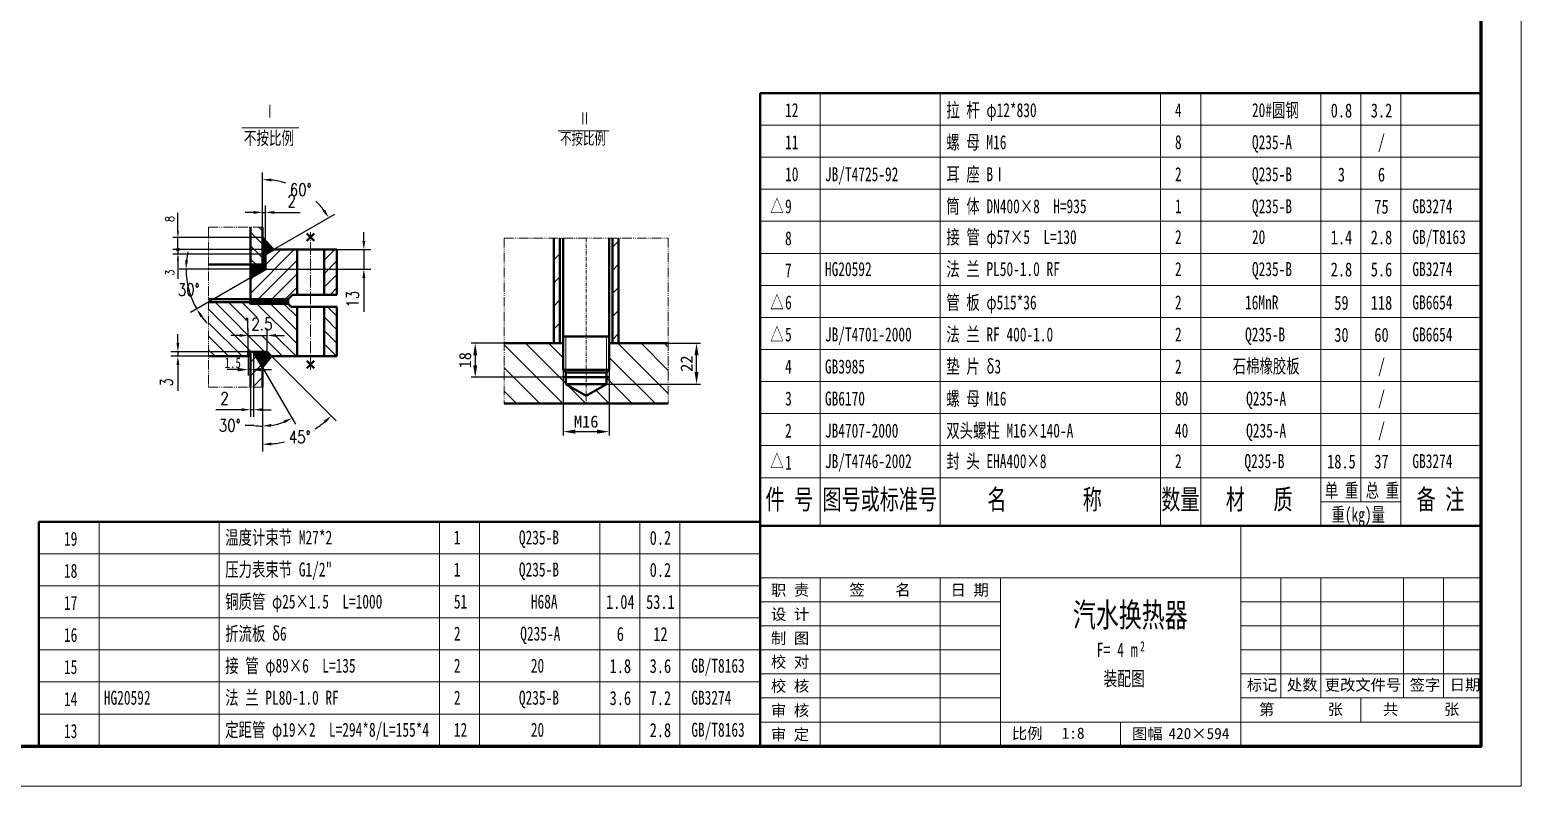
# Model space of a CAD drawing. Extents: x -43056 to 6363, y -23617 to 841.
# Drawn here: x 3384 to 6363, y -15268 to -13758 of the extents above; entities that cross this region are included whole.
import ezdxf
from ezdxf.enums import TextEntityAlignment as Align

# ---------------------------------------------------------------- set-up
doc = ezdxf.new("R2010")
doc.units = 0
doc.header["$LTSCALE"] = 10
doc.header["$PDMODE"] = 1
for name, pattern in [('JXX-L', [2.95, 1.9, -0.25, 0.15, -0.25, 0.15, -0.25]), ('ZXX-L', [3.28, 2.5, -0.3, 0.18, -0.3]), ('ZXX-S', [1.27, 0.75, -0.2, 0.12, -0.2])]:
    doc.linetypes.add(name, pattern=pattern)
doc.layers.get('Defpoints').update_dxf_attribs({"linetype": 'CONTINUOUS'})
doc.layers.add('5剖面线层', color=2, linetype='CONTINUOUS')
doc.layers.add('7标注层', color=4, linetype='CONTINUOUS')
for name, color, linetype, lineweight in [('A 粗实线', 1, 'CONTINUOUS', 40), ('B 细实线', 7, 'CONTINUOUS', 18), ('C 文 字', 2, 'CONTINUOUS', 20), ('D 短中心线', 3, 'ZXX-S', 18), ('E 长中心线', 3, 'ZXX-L', 18), ('I 长双点线', 3, 'JXX-L', 18), ('J 标注尺寸', 2, 'CONTINUOUS', 18)]:
    doc.layers.add(name, color=color, linetype=linetype, lineweight=lineweight)
doc.styles.add('HZTXT', font='SIMFANG.TTF', dxfattribs={"width": 0.75})
doc.styles.get("Standard").update_dxf_attribs({"font": 'SIMFANG.TTF'})
doc.styles.add('style2', font='SIMFANG.TTF', dxfattribs={"width": 0.7})
doc.styles.add('TH_GBDIM', font='romans.shx', dxfattribs={"width": 0.8, "bigfont": 'gbcbig.shx'})
doc.styles.add('标题中文', font='SIMFANG.TTF', dxfattribs={"width": 0.7})
doc.dimstyles.new('TH_GBDIM', dxfattribs={"dimscale": 7, "dimtxt": 3.5, "dimasz": 2.5, "dimexe": 2, "dimexo": 0, "dimgap": 1.5, "dimtad": 1, "dimdec": 1, "dimzin": 0, "dimdsep": 46, "dimtxsty": 'TH_GBDIM', "dimcen": 2.5, "dimclrd": 130, "dimclre": 130, "dimclrt": 3, "dimadec": 0, "dimazin": 0, "dimtfac": 0.714286, "dimtdec": 1, "dimtmove": 0, "dimatfit": 3, "dimfxl": 0, "dimtolj": 1, "dimtzin": 0, "dimlwd": -1, "dimlwe": -1, "dimarcsym": 0})
doc.dimstyles.new('通用标注3.5', dxfattribs={"dimscale": 6, "dimtxt": 3.5, "dimasz": 3.5, "dimexe": 2, "dimexo": 0, "dimgap": 1.5, "dimtad": 1, "dimdec": 0, "dimzin": 0, "dimdsep": 46, "dimtxsty": 'HZTXT', "dimcen": 4, "dimadec": 0, "dimazin": 0, "dimtfac": 0.375, "dimtdec": 0, "dimtmove": 2, "dimatfit": 3, "dimfxl": 0, "dimtolj": 1, "dimtzin": 0, "dimarcsym": 0})
doc.dimstyles.new('通用标注4.0', dxfattribs={"dimscale": 8, "dimtxt": 3, "dimasz": 3, "dimexe": 1, "dimexo": 0, "dimgap": 1, "dimtad": 1, "dimdec": 0, "dimzin": 0, "dimdsep": 46, "dimtxsty": 'Standard', "dimcen": 0, "dimadec": 0, "dimazin": 0, "dimtfac": 0.375, "dimtdec": 0, "dimtmove": 2, "dimatfit": 3, "dimfxl": 0, "dimtzin": 0, "dimarcsym": 0})

# ---------------------------------------------------------------- blocks, each defined once
blk = doc.blocks.new('*D124')
at = {"layer": 'C 文 字', "color": 0, "lineweight": -2}
for p, q in [((4548.1, -14383.8), (4723.8, -14383.8)), ((4715.8, -14441.4), (4715.8, -14407.8)), ((4529.4, -14465.4), (4723.8, -14465.4))]:
    blk.add_line(p, q, dxfattribs=at)
at = {"layer": 'C 文 字', "color": 0}
for points in [[(4711.8, -14407.8), (4719.8, -14407.8), (4715.8, -14383.8)], [(4711.8, -14441.4), (4719.8, -14441.4), (4715.8, -14465.4)]]:
    blk.add_solid(points, dxfattribs=at)
at = {"layer": 'Defpoints', "color": 0}
for p in [(4548.1, -14383.8), (4715.8, -14383.8), (4529.4, -14465.4)]:
    blk.add_point(p, dxfattribs=at)
at = {"layer": 'C 文 字', "color": 0, "insert": (4695.8, -14424.6), "char_height": 24, "attachment_point": 5, "rotation": 90}
blk.add_mtext('22', dxfattribs=at)
blk = doc.blocks.new('*D135')
at = {"layer": '7标注层', "color": 130}
for p, q in [((3820.7, -14401), (3820.7, -14354.4)), ((3858.2, -14401), (3858.2, -14354.4)), ((3803.2, -14368.4), (3785.7, -14368.4)), ((3820.7, -14368.4), (3858.2, -14368.4)), ((3875.7, -14368.4), (3893.2, -14368.4))]:
    blk.add_line(p, q, dxfattribs=at)
for points in [[(3803.2, -14365.5), (3803.2, -14371.3), (3820.7, -14368.4)], [(3875.7, -14365.5), (3875.7, -14371.3), (3858.2, -14368.4)]]:
    blk.add_solid(points, dxfattribs=at)
at = {"layer": 'Defpoints', "color": 0}
for p in [(3858.2, -14368.4), (3820.7, -14401), (3858.2, -14401)]:
    blk.add_point(p, dxfattribs=at)
at = {"layer": '7标注层', "color": 3, "insert": (3839.4, -14345.6), "char_height": 24.5, "attachment_point": 5, "style": 'TH_GBDIM'}
blk.add_mtext('\\A1;12.5{}{}', dxfattribs=at)
blk = doc.blocks.new('*D130')
at = {"layer": '7标注层', "color": 130}
for p, q in [((3680.1, -14383.5), (3680.1, -14366)), ((3820.7, -14401), (3666.1, -14401)), ((3741.4, -14410), (3666.1, -14410)), ((3680.1, -14401), (3680.1, -14410)), ((3680.1, -14427.5), (3680.1, -14479.1))]:
    blk.add_line(p, q, dxfattribs=at)
for points in [[(3677.2, -14383.5), (3683, -14383.5), (3680.1, -14401)], [(3677.2, -14427.5), (3683, -14427.5), (3680.1, -14410)]]:
    blk.add_solid(points, dxfattribs=at)
at = {"layer": 'Defpoints', "color": 0}
for p in [(3680.1, -14410), (3741.4, -14410), (3820.7, -14401)]:
    blk.add_point(p, dxfattribs=at)
at = {"layer": '7标注层', "color": 3, "insert": (3657.3, -14462.1), "char_height": 24.5, "attachment_point": 5, "rotation": 90, "style": 'TH_GBDIM'}
blk.add_mtext('\\A1;3{}{}', dxfattribs=at)
blk = doc.blocks.new('*D125')
at = {"layer": 'C 文 字', "color": 0, "lineweight": -2}
for p, q in [((4390.5, -14383.8), (4265.8, -14383.8)), ((4273.8, -14407.8), (4273.8, -14428)), ((4461.5, -14452), (4265.8, -14452))]:
    blk.add_line(p, q, dxfattribs=at)
at = {"layer": 'C 文 字', "color": 0}
for points in [[(4269.8, -14407.8), (4277.8, -14407.8), (4273.8, -14383.8)], [(4269.8, -14428), (4277.8, -14428), (4273.8, -14452)]]:
    blk.add_solid(points, dxfattribs=at)
at = {"layer": 'Defpoints', "color": 0}
for p in [(4390.5, -14383.8), (4273.8, -14452), (4461.5, -14452)]:
    blk.add_point(p, dxfattribs=at)
at = {"layer": 'C 文 字', "color": 0, "insert": (4253.8, -14417.9), "char_height": 24, "attachment_point": 5, "rotation": 90}
blk.add_mtext('18', dxfattribs=at)
blk = doc.blocks.new('*D143')
at = {"layer": 'C 文 字', "color": 0, "lineweight": -2}
for p, q in [((3820.7, -14410), (3820.7, -14448.6)), ((3799.7, -14436.6), (3778.7, -14436.6)), ((3825.2, -14436.6), (3820.7, -14436.6)), ((3825.2, -14432.6), (3825.2, -14448.6)), ((3846.2, -14436.6), (3867.2, -14436.6))]:
    blk.add_line(p, q, dxfattribs=at)
at = {"layer": 'C 文 字', "color": 0}
for points in [[(3799.7, -14433.1), (3799.7, -14440.1), (3820.7, -14436.6)], [(3846.2, -14433.1), (3846.2, -14440.1), (3825.2, -14436.6)]]:
    blk.add_solid(points, dxfattribs=at)
at = {"layer": 'Defpoints', "color": 0}
for p in [(3820.7, -14410), (3820.7, -14436.6), (3825.2, -14432.6)]:
    blk.add_point(p, dxfattribs=at)
at = {"layer": 'C 文 字', "color": 0, "insert": (3789.8, -14423.1), "char_height": 21, "attachment_point": 5, "style": 'HZTXT'}
blk.add_mtext('\\A1;1.5', dxfattribs=at)
blk = doc.blocks.new('*D134')
at = {"layer": '7标注层', "color": 130}
for p, q in [((3831.2, -14401), (3831.2, -14530.6)), ((3825.2, -14471.6), (3825.2, -14530.6)), ((3807.7, -14516.6), (3756.1, -14516.6)), ((3831.2, -14516.6), (3825.2, -14516.6)), ((3848.7, -14516.6), (3866.2, -14516.6))]:
    blk.add_line(p, q, dxfattribs=at)
for points in [[(3807.7, -14513.7), (3807.7, -14519.5), (3825.2, -14516.6)], [(3848.7, -14513.7), (3848.7, -14519.5), (3831.2, -14516.6)]]:
    blk.add_solid(points, dxfattribs=at)
at = {"layer": 'Defpoints', "color": 0}
for p in [(3831.2, -14401), (3825.2, -14471.6), (3825.2, -14516.6)]:
    blk.add_point(p, dxfattribs=at)
at = {"layer": '7标注层', "color": 3, "insert": (3773.2, -14493.9), "char_height": 24.5, "attachment_point": 5, "style": 'TH_GBDIM'}
blk.add_mtext('\\A1;2{}{}', dxfattribs=at)
blk = doc.blocks.new('*D128')
at = {"layer": '7标注层', "color": 130}
for p, q in [((3867.2, -14410), (3996.2, -14539)), ((3849.2, -14471.6), (3849.2, -14599.9))]:
    blk.add_line(p, q, dxfattribs=at)
for start, end in [(302.7057, 309.8272), (275.1728, 283.0054)]:
    blk.add_arc((3849.2, -14392), 193.9, start, end, dxfattribs=at)
for points in [[(3971.4, -14538.8), (3975.3, -14543.1), (3986.3, -14529.1)], [(3866.8, -14588), (3866.5, -14582.2), (3849.2, -14585.9)]]:
    blk.add_solid(points, dxfattribs=at)
at = {"layer": 'Defpoints', "color": 0}
for p in [(3858.2, -14401), (3867.2, -14410), (3849.2, -14432.2), (3849.2, -14471.6), (3899.4, -14579.3)]:
    blk.add_point(p, dxfattribs=at)
at = {"layer": '7标注层', "color": 3, "insert": (3923.4, -14571.2), "char_height": 24.5, "attachment_point": 5, "style": 'TH_GBDIM'}
blk.add_mtext('\\A1;45%%d{}{}', dxfattribs=at)
blk = doc.blocks.new('*D127')
at = {"layer": '7标注层', "color": 130}
for p, q in [((3849.2, -14432.2), (3914.7, -14545.7)), ((3849.2, -14471.6), (3849.2, -14563.3)), ((3831.7, -14548), (3814.2, -14548))]:
    blk.add_line(p, q, dxfattribs=at)
for start, end in [(261.4273, 270), (278.5727, 291.4273)]:
    blk.add_arc((3849.2, -14432.2), 117.1, start, end, dxfattribs=at)
for points in [[(3866.9, -14550.9), (3866.4, -14545), (3849.2, -14549.3)], [(3890.7, -14538.5), (3893.2, -14543.8), (3907.7, -14533.6)]]:
    blk.add_solid(points, dxfattribs=at)
at = {"layer": 'Defpoints', "color": 0}
for p in [(3831.2, -14401), (3849.2, -14432.2), (3849.2, -14432.2), (3849.2, -14471.6), (3889.2, -14542.2)]:
    blk.add_point(p, dxfattribs=at)
at = {"layer": '7标注层', "color": 3, "insert": (3783.7, -14548), "char_height": 24.5, "attachment_point": 5, "style": 'TH_GBDIM'}
blk.add_mtext('\\A1;30%%d{}{}', dxfattribs=at)
blk = doc.blocks.new('*D126')
at = {"layer": 'C 文 字', "color": 0, "lineweight": -2}
for p, q in [((4449.5, -14429.5), (4449.5, -14568.5)), ((4541.3, -14429.5), (4541.3, -14568.5)), ((4473.5, -14560.5), (4517.3, -14560.5))]:
    blk.add_line(p, q, dxfattribs=at)
at = {"layer": 'C 文 字', "color": 0}
for points in [[(4473.5, -14556.5), (4473.5, -14564.5), (4449.5, -14560.5)], [(4517.3, -14556.5), (4517.3, -14564.5), (4541.3, -14560.5)]]:
    blk.add_solid(points, dxfattribs=at)
at = {"layer": 'Defpoints', "color": 0}
for p in [(4449.5, -14429.5), (4541.3, -14429.5), (4541.3, -14560.5)]:
    blk.add_point(p, dxfattribs=at)
at = {"layer": 'C 文 字', "color": 0, "insert": (4495.4, -14540.5), "char_height": 24, "attachment_point": 5}
blk.add_mtext('M16', dxfattribs=at)
blk = doc.blocks.new('*D133')
at = {"layer": '7标注层', "color": 130}
for p, q in [((4051.4, -14179.5), (4051.4, -14162)), ((3997.7, -14197), (4065.4, -14197)), ((4051.4, -14197), (4051.4, -14236)), ((3855.2, -14236), (4065.4, -14236)), ((4051.4, -14253.5), (4051.4, -14320.9))]:
    blk.add_line(p, q, dxfattribs=at)
for points in [[(4048.5, -14179.5), (4054.4, -14179.5), (4051.4, -14197)], [(4048.5, -14253.5), (4054.4, -14253.5), (4051.4, -14236)]]:
    blk.add_solid(points, dxfattribs=at)
at = {"layer": 'Defpoints', "color": 0}
for p in [(3997.7, -14197), (3855.2, -14236), (4051.4, -14236)]:
    blk.add_point(p, dxfattribs=at)
at = {"layer": '7标注层', "color": 3, "insert": (4028.7, -14296), "char_height": 24.5, "attachment_point": 5, "rotation": 90, "style": 'TH_GBDIM'}
blk.add_mtext('\\A1;13{}{}', dxfattribs=at)
blk = doc.blocks.new('*D129')
at = {"layer": '7标注层', "color": 130}
for p, q in [((3855.2, -14236), (3682.3, -14236)), ((3825.2, -14253.3), (3705.5, -14322.5))]:
    blk.add_line(p, q, dxfattribs=at)
for start, end in [(167.3721, 173.6861), (180, 210), (216.3139, 222.6279)]:
    blk.add_arc((3855.2, -14236), 158.9, start, end, dxfattribs=at)
for points in [[(3700.2, -14218.7), (3694.4, -14218.4), (3696.3, -14236)], [(3724.7, -14331.7), (3729.6, -14328.5), (3717.6, -14315.5)]]:
    blk.add_solid(points, dxfattribs=at)
at = {"layer": 'Defpoints', "color": 0}
for p in [(3698.7, -14263.6), (3825.2, -14253.3), (3855.2, -14236), (3855.2, -14236), (4061.4, -14236)]:
    blk.add_point(p, dxfattribs=at)
at = {"layer": '7标注层', "color": 3, "insert": (3701.7, -14277.1), "char_height": 24.5, "attachment_point": 5, "style": 'TH_GBDIM'}
blk.add_mtext('\\A1;30%%d{}{}', dxfattribs=at)
blk = doc.blocks.new('*D132')
at = {"layer": '7标注层', "color": 130}
for p, q in [((3849.2, -14152), (3849.2, -14043)), ((3870.8, -14197), (3993.4, -14126.2))]:
    blk.add_line(p, q, dxfattribs=at)
for start, end in [(72.3866, 83.4205), (36.5795, 45.7928)]:
    blk.add_arc((3849.2, -14209.5), 152.5, start, end, dxfattribs=at)
for points in [[(3866.5, -14060.9), (3866.8, -14055.1), (3849.2, -14057)], [(3974.1, -14117), (3969.2, -14120.2), (3981.2, -14133.2)]]:
    blk.add_solid(points, dxfattribs=at)
at = {"layer": 'Defpoints', "color": 0}
for p in [(3947.2, -14092.7), (3849.2, -14152), (3870.8, -14197), (3849.2, -14227), (3855.2, -14206)]:
    blk.add_point(p, dxfattribs=at)
at = {"layer": '7标注层', "color": 3, "insert": (3925.4, -14077.4), "char_height": 24.5, "attachment_point": 5, "style": 'TH_GBDIM'}
blk.add_mtext('\\A1;60%%d{}{}', dxfattribs=at)
blk = doc.blocks.new('*D131')
at = {"layer": '7标注层', "color": 130}
for p, q in [((3849.2, -14152), (3849.2, -14108.7)), ((3855.2, -14206), (3855.2, -14108.7)), ((3831.7, -14122.7), (3814.2, -14122.7)), ((3849.2, -14122.7), (3855.2, -14122.7)), ((3872.7, -14122.7), (3924.3, -14122.7))]:
    blk.add_line(p, q, dxfattribs=at)
for points in [[(3831.7, -14119.8), (3831.7, -14125.6), (3849.2, -14122.7)], [(3872.7, -14119.8), (3872.7, -14125.6), (3855.2, -14122.7)]]:
    blk.add_solid(points, dxfattribs=at)
at = {"layer": 'Defpoints', "color": 0}
for p in [(3855.2, -14122.7), (3849.2, -14152), (3855.2, -14206)]:
    blk.add_point(p, dxfattribs=at)
at = {"layer": '7标注层', "color": 3, "insert": (3907.2, -14100), "char_height": 24.5, "attachment_point": 5, "style": 'TH_GBDIM'}
blk.add_mtext('\\A1;2{}{}', dxfattribs=at)

msp = doc.modelspace()

# ---------------------------------------------------------------- hatches: boundary and pattern name
at = {"layer": '5剖面线层'}
h = msp.add_hatch(dxfattribs=at)
h.set_pattern_fill('ANSI31', color=256, scale=6, angle=90, style=0)
h.set_pattern_definition([(135, (-11684.065, -27775.994), (-13.470384, -13.470384), [])])
h.paths.add_polyline_path([(3849.19, -14152.01), (3825.19, -14152.01), (3825.19, -14227.01), (3849.19, -14227.01)])
h = msp.add_hatch(dxfattribs=at)
h.set_pattern_fill('ANSI37', color=256, scale=0.75, style=0)
h.set_pattern_definition([(135, (32192.9828, -26802.2128), (1.68379802, 1.68379802), []), (45, (32192.9828, -26802.2128), (1.68379802, -1.68379802), [])])
h.paths.add_polyline_path([(3849.19, -14173.01), (3870.78, -14197.01), (3855.19, -14206.01), (3855.19, -14236.01), (3825.19, -14253.33), (3825.19, -14227.01), (3849.19, -14227.01)])
h.paths.add_polyline_path([(3825.19, -14296.01), (3900.19, -14296.01), (3900.19, -14305.01), (3825.19, -14305.01)])
h.paths.add_polyline_path([(3831.19, -14401.02), (3858.19, -14401.02), (3867.19, -14410.02), (3849.19, -14432.2)])
h = msp.add_hatch(dxfattribs=at)
h.set_pattern_fill('ANSI31', color=256, scale=6, style=0)
h.set_pattern_definition([(45, (-11684.065, -27775.994), (-13.470384, 13.470384), [])])
h.paths.add_polyline_path([(3825.19, -14471.55), (3849.19, -14471.55), (3849.19, -14432.2), (3831.19, -14401.02), (3825.19, -14401.02)])
at = {"layer": 'B 细实线'}
h = msp.add_hatch(dxfattribs=at)
h.set_pattern_fill('ANSI31', color=256, scale=10.2816, style=0)
h.set_pattern_definition([(45, (1295.36, -20630.42), (-23.08285, 23.08285), [])])
h.paths.add_polyline_path([(4430.61, -14383.77), (4442.76, -14383.77), (4442.76, -14173.84), (4430.61, -14173.84)])
h.paths.add_polyline_path([(4560.23, -14173.84), (4548.08, -14173.84), (4548.08, -14383.77), (4560.23, -14383.77)])
h = msp.add_hatch(dxfattribs=at)
h.set_pattern_fill('ANSI31', color=256, scale=10.2816, angle=90, style=0)
h.set_pattern_definition([(135, (1295.36, -20630.42), (-23.08285, -23.08285), [])])
h.paths.add_polyline_path([(4331.45, -14383.77), (4331.45, -14504.57), (4495.42, -14504.57), (4495.42, -14488.86), (4454.84, -14465.43), (4454.84, -14451.95), (4449.51, -14451.95), (4449.51, -14437.05), (4449.51, -14383.77)])
h.paths.add_polyline_path([(4454.84, -14442.4), (4449.51, -14437.05), (4449.51, -14451.95), (4454.84, -14451.95)], flags=17)
h.paths.add_polyline_path([(4536, -14451.95), (4541.33, -14451.95), (4541.33, -14437.05), (4536, -14442.4)], flags=16)
h.paths.add_polyline_path([(4541.33, -14451.95), (4536, -14451.95), (4536, -14465.43), (4495.42, -14488.86), (4495.42, -14504.57), (4659.39, -14504.57), (4659.39, -14383.77), (4541.33, -14383.77), (4541.33, -14437.05)])

# ---------------------------------------------------------------- linework, layer by layer
at = {"layer": '5剖面线层'}
for p, q in [((3825.19, -14284.28), (3912.46, -14197.01)), ((3855.19, -14227.34), (3885.52, -14197.01)), ((3972.19, -14218.1), (3993.28, -14197.01)), ((3840.4, -14296.01), (3918.19, -14218.22)), ((3972.19, -14245.04), (3997.69, -14219.54)), ((3825.19, -14257.34), (3834.67, -14247.86)), ((3867.34, -14296.01), (3918.19, -14245.16)), ((3972.19, -14271.98), (3997.69, -14246.48)), ((3894.28, -14296.01), (3918.19, -14272.1)), ((3984.1, -14287.01), (3997.69, -14273.42)), ((3826.27, -14401.02), (3741.36, -14316.11)), ((3853.21, -14401.02), (3754.21, -14302.01)), ((3817.55, -14338.41), (3781.15, -14302.01)), ((3838.69, -14332.61), (3808.09, -14302.01)), ((3918.19, -14385.17), (3838.03, -14305.01)), ((3918.19, -14358.23), (3864.97, -14305.01)), ((3918.19, -14331.29), (3891.91, -14305.01)), ((3997.69, -14329.97), (3978.73, -14311.01)), ((3808.33, -14410.02), (3741.36, -14343.05)), ((3997.69, -14356.91), (3972.19, -14331.41)), ((3781.39, -14410.02), (3741.36, -14369.99)), ((3889.15, -14410.02), (3847.51, -14368.37)), ((3916.1, -14410.02), (3874.45, -14368.37)), ((3997.69, -14383.85), (3972.19, -14358.35)), ((3754.45, -14410.02), (3741.36, -14396.93)), ((3996.92, -14410.02), (3972.19, -14385.29))]:
    msp.add_line(p, q, dxfattribs=at)
at = {"layer": '7标注层', "color": 130}
for p, q in [((3680.08, -14160.51), (3680.08, -14123.68)), ((3849.19, -14173.01), (3670.08, -14173.01)), ((3680.08, -14184.51), (3680.08, -14172.01)), ((3680.08, -14197.01), (3680.08, -14173.01)), ((3870.78, -14197.01), (3670.08, -14197.01)), ((3870.78, -14197.01), (3670.08, -14197.01)), ((3680.08, -14197.01), (3680.08, -14206.01)), ((3855.19, -14206.01), (3670.08, -14206.01)), ((3680.08, -14209.51), (3680.08, -14222.01)), ((3680.08, -14218.51), (3680.08, -14255.34))]:
    msp.add_line(p, q, dxfattribs=at)
for points in [[(3677.99, -14160.51), (3682.16, -14160.51), (3680.08, -14173.01)], [(3677.99, -14218.51), (3682.16, -14218.51), (3680.08, -14206.01)]]:
    msp.add_solid(points, dxfattribs=at)
at = {"layer": 'A 粗实线'}
for p, q in [((4842.54, -13884.4), (6282.51, -13884.4)), ((4842.54, -13884.4), (4842.54, -14748.38)), ((3825.19, -14152.01), (3825.19, -14305.01)), ((3849.19, -14152.01), (3849.19, -14227.01)), ((3870.78, -14197.01), (3849.19, -14173.01)), ((3937.85, -14179.57), (3952.54, -14164.89)), ((3952.54, -14179.57), (3937.85, -14164.89)), ((4430.61, -14383.77), (4430.61, -14173.84)), ((4442.76, -14383.77), (4442.76, -14173.84)), ((4449.51, -14383.77), (4449.51, -14173.84)), ((4541.33, -14437.05), (4541.33, -14173.84)), ((4548.08, -14383.77), (4548.08, -14173.84)), ((4560.23, -14383.77), (4560.23, -14173.84)), ((3855.19, -14206.01), (3870.78, -14197.01)), ((3870.78, -14197.01), (3997.69, -14197.01)), ((3918.19, -14197.01), (3918.19, -14287.01)), ((3972.19, -14197.01), (3972.19, -14287.01)), ((3997.69, -14197.01), (3997.69, -14287.01)), ((3741.36, -14227.01), (3849.19, -14227.01)), ((3825.19, -14227.01), (3849.19, -14227.01)), ((3855.19, -14236.01), (3855.19, -14206.01)), ((3825.19, -14253.33), (3855.19, -14236.01)), ((3900.19, -14296.01), (3909.19, -14287.01)), ((3909.19, -14287.01), (3997.69, -14287.01)), ((3741.36, -14296.01), (3900.19, -14296.01)), ((3822.19, -14302.01), (3741.36, -14302.01)), ((3825.19, -14305.01), (3822.19, -14302.01)), ((3900.19, -14305.01), (3825.19, -14305.01)), ((3900.19, -14296.01), (3900.19, -14305.01)), ((3900.19, -14305.01), (3906.19, -14311.01)), ((3906.19, -14311.01), (3997.69, -14311.01)), ((3918.19, -14311.01), (3918.19, -14410.02)), ((3972.19, -14311.01), (3972.19, -14410.02)), ((3997.69, -14311.01), (3997.69, -14410.02)), ((4331.45, -14383.77), (4449.51, -14383.77)), ((4449.51, -14370.2), (4541.33, -14370.2)), ((4449.51, -14383.77), (4449.51, -14437.05)), ((4541.33, -14383.77), (4659.39, -14383.77)), ((3825.19, -14410.02), (3741.36, -14410.02)), ((3820.69, -14401.02), (3858.19, -14401.02)), ((3820.69, -14410.02), (3820.69, -14401.02)), ((3825.19, -14401.02), (3825.19, -14471.55)), ((3831.19, -14401.02), (3849.19, -14432.2)), ((3849.19, -14432.2), (3867.19, -14410.02)), ((3858.19, -14401.02), (3867.19, -14410.02)), ((3997.69, -14410.02), (3867.19, -14410.02)), ((3849.19, -14432.2), (3849.19, -14471.55)), ((3952.54, -14433.99), (3937.85, -14419.3)), ((3937.85, -14433.99), (3952.54, -14419.3)), ((4449.51, -14437.05), (4454.84, -14442.4)), ((4449.51, -14437.05), (4495.42, -14437.05)), ((4454.84, -14442.4), (4454.84, -14465.43)), ((4454.84, -14442.4), (4495.42, -14442.4)), ((4541.33, -14437.05), (4495.42, -14437.05)), ((4536, -14442.4), (4495.42, -14442.4)), ((4541.33, -14437.05), (4536, -14442.4)), ((4541.33, -14437.05), (4536, -14442.4)), ((4536, -14442.4), (4536, -14465.43)), ((4449.51, -14451.95), (4495.42, -14451.95)), ((4454.84, -14465.43), (4495.42, -14488.86)), ((4454.84, -14465.43), (4495.42, -14465.43)), ((4541.33, -14451.95), (4495.42, -14451.95)), ((4536, -14465.43), (4495.42, -14488.86)), ((4536, -14465.43), (4495.42, -14465.43)), ((4331.45, -14504.57), (4659.39, -14504.57)), ((3402.58, -14740.38), (4842.54, -14740.38)), ((3402.58, -14740.38), (3402.58, -15188.37)), ((4842.54, -14748.38), (6282.51, -14748.38))]:
    msp.add_line(p, q, dxfattribs=at)
at = {"layer": 'A 粗实线', "color": 1}
msp.add_line((4842.54, -14748.38), (4842.54, -15188.37), dxfattribs=at)
at = {"layer": 'A 粗实线', "color": 5, "lineweight": 60}
msp.add_lwpolyline([(1810.51, -15188.45), (6282.51, -15188.45), (6282.51, -11988.45), (1810.51, -11988.45)], close=True, dxfattribs=at)
at = {"layer": 'B 细实线'}
for p, q in [((4962.54, -14748.38), (4962.54, -13884.4)), ((5202.53, -14748.38), (5202.53, -13884.4)), ((5642.52, -14748.38), (5642.52, -13884.4)), ((5722.52, -14748.38), (5722.52, -13884.4)), ((5962.51, -14748.38), (5962.51, -13884.4)), ((6042.51, -14700.38), (6042.51, -13884.4)), ((6122.51, -14748.38), (6122.51, -13884.4)), ((4842.54, -13948.4), (6282.51, -13948.4)), ((4842.54, -14012.4), (6282.51, -14012.4)), ((4842.54, -14076.4), (6282.51, -14076.4)), ((4842.54, -14140.4), (6282.51, -14140.4)), ((4842.54, -14204.4), (6282.51, -14204.4)), ((4842.54, -14268.39), (6282.51, -14268.39)), ((4842.54, -14332.39), (6282.51, -14332.39)), ((4454.84, -14442.4), (4454.84, -14370.2)), ((4536, -14442.4), (4536, -14370.2)), ((4842.54, -14396.39), (6282.51, -14396.39)), ((4449.51, -14437.05), (4449.51, -14451.95)), ((4541.33, -14437.05), (4541.33, -14451.95)), ((4842.54, -14460.39), (6282.51, -14460.39)), ((4842.54, -14524.39), (6282.51, -14524.39)), ((4842.54, -14588.39), (6282.51, -14588.39)), ((4842.54, -14652.38), (6282.51, -14652.38)), ((5962.51, -14700.38), (6122.51, -14700.38)), ((3522.58, -15188.37), (3522.58, -14740.38)), ((3762.57, -15188.37), (3762.57, -14740.38)), ((4202.56, -15188.37), (4202.56, -14740.38)), ((4282.56, -15188.37), (4282.56, -14740.38)), ((4522.55, -15188.37), (4522.55, -14740.38)), ((4602.55, -15188.37), (4602.55, -14740.38)), ((4682.55, -15188.37), (4682.55, -14740.38)), ((5802.52, -14748.38), (5802.52, -15188.37)), ((3402.58, -14804.38), (4842.54, -14804.38)), ((4842.54, -14852.38), (6282.51, -14852.38)), ((4962.54, -14852.38), (4962.54, -15188.37)), ((5202.53, -14852.38), (5202.53, -15188.37)), ((5322.53, -14852.38), (5322.53, -15188.37)), ((5882.52, -14852.38), (5882.52, -15092.37)), ((5962.51, -14852.38), (5962.51, -15092.37)), ((6127.68, -14852.38), (6127.68, -15092.37)), ((6207.68, -14852.38), (6207.68, -15092.37)), ((3402.58, -14868.38), (4842.54, -14868.38)), ((4842.54, -14900.38), (5322.53, -14900.38)), ((5802.52, -14900.38), (6282.51, -14900.38)), ((3402.58, -14932.38), (4842.54, -14932.38)), ((4842.54, -14948.38), (5322.53, -14948.38)), ((5802.52, -14948.38), (6282.51, -14948.38)), ((3402.58, -14996.37), (4842.54, -14996.37)), ((4842.54, -14996.37), (5322.53, -14996.37)), ((5802.52, -14996.37), (6282.51, -14996.37)), ((3402.58, -15060.37), (4842.54, -15060.37)), ((4842.54, -15044.37), (5322.53, -15044.37)), ((5802.52, -15044.37), (6282.51, -15044.37)), ((4842.54, -15092.37), (5322.53, -15092.37)), ((5802.52, -15092.37), (6282.51, -15092.37)), ((6042.51, -15140.37), (6042.51, -15092.37)), ((3402.58, -15124.37), (4842.54, -15124.37)), ((4842.54, -15140.37), (6282.51, -15140.37)), ((5562.52, -15140.37), (5562.52, -15188.37))]:
    msp.add_line(p, q, dxfattribs=at)
msp.add_lwpolyline([(1610.51, -15268.45), (6362.51, -15268.45), (6362.51, -11908.45), (1610.51, -11908.45)], close=True, dxfattribs=at)
at = {"layer": 'C 文 字'}
msp.add_circle((3680.08, -14197.01), 3.09, dxfattribs=at)
at = {"layer": 'D 短中心线'}
msp.add_line((4495.42, -14173.84), (4495.42, -14504.57), dxfattribs=at)
at = {"layer": 'E 长中心线'}
msp.add_line((3945.19, -14436.8), (3945.19, -14161.85), dxfattribs=at)
at = {"layer": 'I 长双点线'}
for p, q in [((3741.36, -14152.01), (3741.36, -14471.55)), ((3849.19, -14152.01), (3741.36, -14152.01)), ((4331.45, -14173.84), (4659.39, -14173.84)), ((4331.45, -14173.84), (4331.45, -14504.57)), ((4659.39, -14173.84), (4659.39, -14504.57)), ((3741.36, -14471.55), (3849.19, -14471.55))]:
    msp.add_line(p, q, dxfattribs=at)
at = {"layer": 'J 标注尺寸'}
for p, q in [((3807.86, -13953.55), (3921.84, -13953.55)), ((4439.22, -13959.59), (4541.13, -13959.59))]:
    msp.add_line(p, q, dxfattribs=at)

# ---------------------------------------------------------------- texts
at = {"layer": '7标注层', "color": 3, "char_height": 17.5, "attachment_point": 5, "rotation": 90, "style": 'TH_GBDIM'}
for s, insert in [('\\A1;8{}{}', (3663.83, -14135.84)), ('\\A1;3{}{}', (3663.83, -14243.18))]:
    msp.add_mtext(s, dxfattribs=dict(at, insert=insert))
at = {"layer": 'C 文 字', "style": 'style2', "width": 0.7}
for s, p in [(' Ⅰ', (3838.63, -13933.47)), ('不按比例', (3811.76, -13987.46))]:
    msp.add_text(s, height=26.25, dxfattribs=at).set_placement(p)
at = {"layer": 'C 文 字', "style": 'HZTXT', "width": 0.75}
for s, height, p in [('0.8', 27.999, (6003.58, -13919.34)), ('3.2', 27.999, (6083.58, -13919.34)), ('/', 28, (6083.58, -13983.34)), ('3', 28, (6003.58, -14047.34)), ('6', 28, (6083.58, -14047.34)), ('75', 27.999, (6083.58, -14111.34)), ('1.4', 27.999, (6003.58, -14172.74)), ('2.8', 27.999, (6083.58, -14172.74)), ('2.8', 27.999, (6003.58, -14236.74)), ('5.6', 27.999, (6083.58, -14236.74)), ('59', 27.999, (6003.58, -14303.33)), ('118', 27.999, (6083.58, -14303.33)), ('30', 27.999, (6003.58, -14367.33)), ('60', 27.999, (6083.58, -14367.33)), ('/', 28, (6083.58, -14431.33)), ('/', 28, (6083.58, -14495.33)), ('/', 28, (6083.58, -14559.33)), ('18.5', 27.999, (6003.58, -14620.29)), ('37', 27.999, (6083.58, -14620.29)), ('0.2', 27.999, (4643.62, -14772.73)), ('0.2', 27.999, (4643.62, -14836.73)), ('1.04', 27.999, (4563.62, -14900.73)), ('53.1', 27.999, (4643.62, -14900.73)), ('6', 28, (4563.62, -14964.72)), ('12', 27.999, (4643.62, -14964.72)), ('1.8', 27.999, (4563.62, -15028.72)), ('3.6', 27.999, (4643.62, -15028.72)), ('3.6', 27.999, (4563.62, -15092.72)), ('7.2', 27.999, (4643.62, -15092.72)), ('2.8', 27.999, (4643.62, -15156.72))]:
    msp.add_text(s, height=height, dxfattribs=at).set_placement(p, align=Align.MIDDLE)
at = {"layer": 'C 文 字', "style": '标题中文', "oblique": 0.5}
msp.add_text('职 责', height=22.399, rotation=0.09587, dxfattribs=at).set_placement((4902.43, -14876.83), align=Align.MIDDLE_CENTER)
for s, p in [('签    名', (5082.07, -14875.99)), ('日 期', (5261.19, -14876.46)), ('设 计', (4902.43, -14924.83)), ('制 图', (4902.43, -14972.83)), ('校 对', (4902.43, -15019.97)), ('校 核', (4902.43, -15067.97)), ('标记', (5845.14, -15065.84)), ('处数', (5925.14, -15065.84)), ('更改文件号', (6046.43, -15065.84)), ('签字', (6170.31, -15065.84)), ('日期', (6250.3, -15065.84)), ('审 核', (4902.43, -15116.82)), ('第       张', (5922.77, -15114.61)), ('共      张', (6162.77, -15114.61)), ('审 定', (4902.43, -15164.82)), ('比例', (5375.84, -15162.76)), ('1:8', (5467.69, -15162.76)), ('图幅', (5615.83, -15163.48)), ('420×594', (5718.95, -15163.48))]:
    msp.add_text(s, height=22.399, rotation=0.09587, dxfattribs=at).set_placement(p, align=Align.MIDDLE)
at = {"layer": 'J 标注尺寸', "style": '标题中文', "width": 0.7}
for s, height, p in [('12', 27.999, (4892.59, -13932.4)), ('拉 杆 φ12*830', 27.9993, (5214.54, -13932.4)), ('4', 28, (5671.17, -13932.4)), ('20#圆钢', 27.999, (5824.89, -13932.4)), ('螺 母 M16', 27.999, (5214.54, -13996.4)), ('11', 27.999, (4892.59, -13996.4)), ('8', 28, (5671.17, -13996.4)), ('Q235-A', 27.999, (5824.89, -13996.4)), ('10', 27.999, (4892.59, -14060.4)), ('JB/T4725-92', 27.9993, (4972.17, -14060.4)), ('耳 座 BⅠ', 27.999, (5214.54, -14060.4)), ('2', 28, (5671.17, -14060.4)), ('Q235-B', 27.999, (5824.89, -14060.4)), ('△', 28, (4863, -14124.4)), ('9', 28, (4892.59, -14124.4)), ('筒 体 DN400×8  H=935', 27.9993, (5214.54, -14124.4)), ('1', 28, (5671.17, -14124.4)), ('Q235-B', 27.999, (5824.89, -14124.4)), ('GB3274', 27.999, (6145.3, -14124.4)), ('8', 28, (4892.59, -14188.4)), ('接 管 φ57×5  L=130', 27.9993, (5214.54, -14185.8)), ('2', 28, (5671.17, -14185.8)), ('20', 27.999, (5824.89, -14185.8)), ('GB/T8163', 27.999, (6145.3, -14185.8)), ('7', 28, (4892.59, -14252.39)), ('HG20592', 27.999, (4972.17, -14249.8)), ('法 兰 PL50-1.0 RF', 27.9993, (5214.54, -14249.8)), ('2', 28, (5671.17, -14249.8)), ('Q235-B', 27.999, (5824.89, -14249.8)), ('GB3274', 27.999, (6145.3, -14249.8)), ('△', 28, (4863, -14316.39)), ('6', 28, (4892.59, -14316.39)), ('管 板 φ515*36', 27.9993, (5214.54, -14316.39)), ('2', 28, (5671.17, -14316.39)), ('16MnR', 27.999, (5811.14, -14316.39)), ('GB6654', 27.999, (6145.3, -14316.39)), ('△', 28, (4863, -14380.39)), ('5', 28, (4892.59, -14380.39)), ('JB/T4701-2000', 27.9993, (4972.17, -14380.39)), ('法 兰 RF 400-1.0', 27.9993, (5214.54, -14380.39)), ('2', 28, (5671.17, -14380.39)), ('Q235-B', 27.999, (5811.14, -14380.39)), ('GB6654', 27.999, (6145.3, -14380.39)), ('垫 片 δ3', 27.999, (5214.54, -14444.39)), (' 石棉橡胶板', 27.999, (5773.16, -14443.62)), ('4', 28, (4892.59, -14444.39)), ('GB3985', 27.999, (4972.17, -14444.39)), ('2', 28, (5671.17, -14444.39)), ('3', 28, (4892.59, -14508.39)), ('GB6170', 27.999, (4972.17, -14508.39)), ('螺 母 M16', 27.999, (5214.54, -14508.39)), ('80', 27.999, (5671.17, -14508.39)), ('Q235-A', 27.999, (5813.24, -14508.39)), ('2', 28, (4892.59, -14572.39)), ('JB4707-2000', 27.9993, (4972.17, -14572.39)), ('双头螺柱 M16×140-A', 27.9993, (5214.54, -14572.39)), ('40', 27.999, (5671.17, -14572.39)), ('Q235-A', 27.999, (5813.24, -14572.39)), ('△', 28, (4863, -14633.35)), ('1', 28, (4892.59, -14636.38)), ('JB/T4746-2002', 27.9993, (4972.17, -14633.35)), ('封 头 EHA400×8', 27.9993, (5214.54, -14633.35)), ('2', 28, (5671.17, -14633.35)), ('Q235-B', 27.999, (5809.83, -14633.3)), ('GB3274', 27.999, (6145.3, -14633.35)), ('件 号', 39.983, (4853.51, -14715.68)), ('图号或标准号', 39.983, (4967.21, -14715.68)), ('名        称', 39.983, (5296.53, -14715.68)), ('数量', 39.983, (5643.79, -14715.68)), ('材   质', 39.983, (5772.57, -14715.68)), ('单 重', 27.999, (5970.44, -14692.01)), ('总 重', 27.999, (6051.84, -14692.01)), ('备 注', 39.983, (6153.76, -14715.68)), ('重(kg)量', 27.999, (5983.72, -14740.01)), ('19', 27.999, (3452.63, -14788.38)), ('温度计束节 M27*2', 27.9993, (3774.57, -14785.79)), ('1', 28, (4231.21, -14785.79)), ('Q235-B', 27.999, (4361.06, -14785.79)), ('18', 27.999, (3452.63, -14852.38)), ('压力表束节 G1/2"', 27.9993, (3774.57, -14849.79)), ('1', 28, (4231.21, -14849.79)), ('Q235-B', 27.999, (4361.06, -14849.79)), ('17', 27.999, (3452.63, -14916.38)), ('铜质管 φ25×1.5  L=1000', 27.9993, (3774.57, -14913.79)), ('51', 27.999, (4231.21, -14913.79)), ('H68A', 27.999, (4384.92, -14913.79)), ('汽水换热器', 47.98, (5467.4, -14950.48)), ('折流板 δ6', 27.999, (3774.57, -14977.78)), ('Q235-A', 27.999, (4363.77, -14977.78)), ('16', 27.999, (3452.63, -14980.38)), ('2', 28, (4231.21, -14977.78)), ('2', 20.16, (5601.52, -14999.33)), ('接 管 φ89×6  L=135', 27.9993, (3774.57, -15041.78)), ('F= 4 m', 28.788, (5514.52, -15010.64)), ('15', 27.999, (3452.63, -15044.37)), ('2', 28, (4231.21, -15041.78)), ('20', 27.999, (4384.92, -15041.78)), ('GB/T8163', 27.999, (4705.34, -15041.78)), ('装配图', 28.788, (5528.43, -15067.99)), ('14', 27.999, (3452.63, -15108.37)), ('HG20592', 27.999, (3532.2, -15105.78)), ('法 兰 PL80-1.0 RF', 27.9993, (3774.57, -15105.78)), ('2', 28, (4231.21, -15105.78)), ('Q235-B', 27.999, (4361.06, -15105.78)), ('GB3274', 27.999, (4705.34, -15105.78)), ('13', 27.999, (3452.63, -15172.37)), ('定距管 φ19×2  L=294*8/L=155*4', 27.9993, (3774.57, -15169.78)), ('12', 27.999, (4231.21, -15169.78)), ('20', 27.999, (4384.92, -15169.78)), ('GB/T8163', 27.999, (4705.34, -15169.78))]:
    msp.add_text(s, height=height, dxfattribs=at).set_placement(p)
at = {"layer": 'J 标注尺寸', "attachment_point": 1}
for s, insert, char_height, width, style in [('Ⅱ', (4480.13, -13922.58), 23.99, 349.552, 'HZTXT'), ('{\\f仿宋_GB2312|b0|i0|c134|p49;不按比例}', (4443.2, -13963.1), 23.9904, 349.5744, 'style2')]:
    msp.add_mtext(s, dxfattribs=dict(at, insert=insert, char_height=char_height, width=width, style=style))

# ---------------------------------------------------------------- dimensions: what is measured, and where the dimension line sits
at = {"layer": '7标注层'}
for base, line1, line2, text, picture, middle in [((3947.2, -14092.67), ((3855.19, -14206.01), (3870.78, -14197.01)), ((3849.19, -14152.01), (3849.19, -14227.01)), '60%%d{}{}', '*D132', (3925.43, -14077.43)), ((3698.72, -14263.6), ((3855.19, -14236.01), (4061.44, -14236.01)), ((3825.19, -14253.33), (3855.19, -14236.01)), '30%%d{}{}', '*D129', (3701.72, -14277.13)), ((3889.23, -14542.21), ((3831.19, -14401.02), (3849.19, -14432.2)), ((3849.19, -14432.2), (3849.19, -14471.55)), '30%%d{}{}', '*D127', (3783.67, -14547.96)), ((3899.38, -14579.31), ((3858.19, -14401.02), (3867.19, -14410.02)), ((3849.19, -14432.2), (3849.19, -14471.55)), '45%%d{}{}', '*D128', (3923.39, -14571.16))]:
    dim = msp.add_angular_dim_2l(base=base, line1=line1, line2=line2, text=text, dimstyle='TH_GBDIM', override={"dimtad": 0, "dimtih": 1, "dimtoh": 1, "dimclrt": 3}, dxfattribs=at)
    dim.commit()
    dim.dimension.update_dxf_attribs({"geometry": picture, "text_midpoint": middle})
for base, p1, p2, picture, middle in [((3855.19, -14122.71), (3849.19, -14152.01), (3855.19, -14206.01), '*D131', (3907.23, -14099.96)), ((3825.19, -14516.61), (3831.19, -14401.02), (3825.19, -14471.55), '*D134', (3773.16, -14493.86))]:
    dim = msp.add_linear_dim(base=base, p1=p1, p2=p2, text='2{}{}', dimstyle='TH_GBDIM', override={"dimgap": 1.5, "dimtad": 1, "dimjust": 0, "dimse1": 0, "dimse2": 0, "dimsd1": 0, "dimsd2": 0, "dimclrt": 3, "dimtvp": 0}, dxfattribs=at)
    dim.commit()
    dim.dimension.update_dxf_attribs({"geometry": picture, "text_midpoint": middle})
for base, p1, p2, text, picture, middle in [((4051.44, -14236.01), (3997.69, -14197.01), (3855.19, -14236.01), '13{}{}', '*D133', (4028.69, -14295.98)), ((3680.08, -14410.02), (3820.69, -14401.02), (3741.36, -14410.02), '3{}{}', '*D130', (3657.33, -14462.05))]:
    dim = msp.add_linear_dim(base=base, p1=p1, p2=p2, angle=90, text=text, dimstyle='TH_GBDIM', override={"dimgap": 1.5, "dimtad": 1, "dimjust": 0, "dimse1": 0, "dimse2": 0, "dimsd1": 0, "dimsd2": 0, "dimclrt": 3, "dimtvp": 0}, dxfattribs=at)
    dim.commit()
    dim.dimension.update_dxf_attribs({"geometry": picture, "text_midpoint": middle})
dim = msp.add_linear_dim(base=(3858.19, -14368.37), p1=(3820.69, -14401.02), p2=(3858.19, -14401.02), text='12.5{}{}', dimstyle='TH_GBDIM', override={"dimgap": 1.5, "dimtad": 1, "dimjust": 0, "dimse1": 0, "dimse2": 0, "dimsd1": 0, "dimsd2": 0, "dimclrt": 3, "dimtvp": 0}, dxfattribs=at)
dim.commit()
dim.dimension.update_dxf_attribs({"geometry": '*D135', "text_midpoint": (3839.44, -14368.37), "dimtype": 160})
at = {"layer": 'C 文 字'}
for base, p1, p2, text, picture, middle in [((4273.77, -14451.95), (4390.48, -14383.77), (4461.49, -14451.95), '18', '*D125', (4253.77, -14417.86)), ((4715.78, -14383.77), (4529.43, -14465.43), (4548.08, -14383.77), '22', '*D124', (4695.78, -14424.6))]:
    dim = msp.add_linear_dim(base=base, p1=p1, p2=p2, angle=90, text=text, dimstyle='通用标注4.0', dxfattribs=at)
    dim.commit()
    dim.dimension.update_dxf_attribs({"geometry": picture, "text_midpoint": middle})
dim = msp.add_linear_dim(base=(3820.69, -14436.63), p1=(3825.19, -14432.58), p2=(3820.69, -14410.02), text='1.5', dimstyle='通用标注3.5', dxfattribs=at)
dim.commit()
dim.dimension.update_dxf_attribs({"geometry": '*D143', "text_midpoint": (3789.81, -14423.1), "dimtype": 160})
dim = msp.add_linear_dim(base=(4541.33, -14560.45), p1=(4449.51, -14429.53), p2=(4541.33, -14429.53), text='M16', dimstyle='通用标注4.0', dxfattribs=at)
dim.commit()
dim.dimension.update_dxf_attribs({"geometry": '*D126', "text_midpoint": (4495.42, -14540.45)})

doc.saveas('drawing.dxf')
